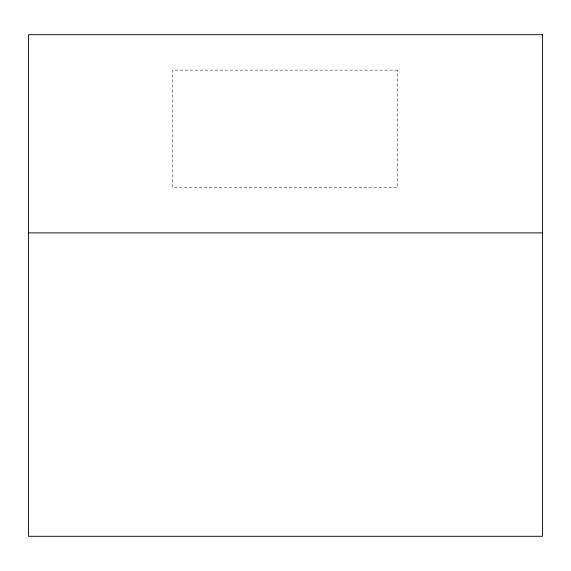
<?xml version="1.0" encoding="UTF-8"?>
<svg xmlns="http://www.w3.org/2000/svg" width="571" height="571" viewBox="0 0 571 571"><rect width="100%" height="100%" fill="white"/><g stroke="black" fill="none" stroke-linecap="round" stroke-linejoin="round"><path stroke-width="0.43" stroke-dasharray="2.85 2.14" d="M397.495 70.133L172.449 70.133L172.449 187.581L397.495 187.581L397.495 70.133"/><path stroke-width="0.86" d="M28.55 232.875L542.45 232.875M542.45 34.71L28.55 34.71L28.55 536.29L542.45 536.29L542.45 34.71"/></g></svg>
